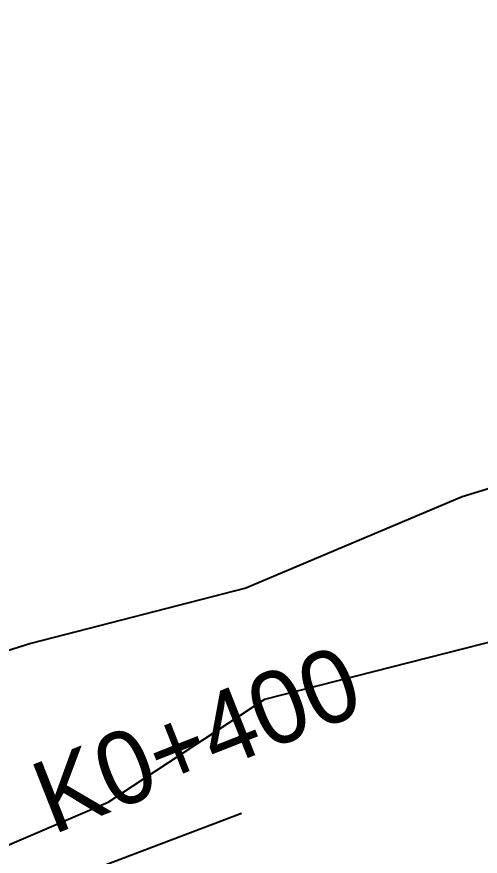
# Model space of a CAD drawing. Header units: metres. Extents: x 5050628 to 5051714, y 2427166 to 2427740.
# Drawn here: x 5051035.22 to 5051047.94, y 2427435.23 to 2427458.28 of the extents above; entities that cross this region are included whole.
import ezdxf
from ezdxf.enums import TextEntityAlignment as Align

# ---------------------------------------------------------------- set-up
doc = ezdxf.new("R2010")
doc.units = ezdxf.units.M
doc.layers.add('ABSCISAS', color=7, linetype='Continuous')
doc.layers.add('ORTOFOTO', color=7, linetype='Continuous')
doc.layers.add('LEVANTAMIENTO', color=253, linetype='Continuous', true_color=0xbebebe)
picture_1 = doc.add_image_def('image1.jpg', size_in_pixel=(6889, 5778))

msp = doc.modelspace()

# ---------------------------------------------------------------- linework, layer by layer
at = {"layer": 'LEVANTAMIENTO'}
for points in [[(5051061.823, 2427449.655), (5051054.537, 2427447.267), (5051047.445, 2427445.094), (5051041.507, 2427442.591), (5051035.604, 2427441.072), (5051030.519, 2427439.473), (5051027.104, 2427442.206), (5051023.422, 2427451.187), (5051020.537, 2427457.452), (5051022.761, 2427460.183), (5051024.955, 2427462.399), (5051027.292, 2427464.17), (5051030.158, 2427465.922), (5051033.017, 2427467.156), (5051036.651, 2427468.208), (5051041.029, 2427469.393), (5051045.783, 2427470.739), (5051054.111, 2427471.684), (5051061.192, 2427475.517), (5051071.073, 2427480.044)], [(5051072.565, 2427411.619), (5051064.377, 2427412.295), (5051056.399, 2427412.255), (5051050.407, 2427411.614), (5051045.013, 2427411.483), (5051040.067, 2427412.924), (5051036.134, 2427416.197), (5051033.131, 2427421.517), (5051031.19, 2427427.492), (5051030.159, 2427432.075), (5051032.236, 2427434.365), (5051037.729, 2427436.716), (5051042.034, 2427439.545), (5051049.008, 2427441.32), (5051055.261, 2427443.456), (5051063.097, 2427445.906)], [(5051047.453, 2427422.575), (5051036.219, 2427420.434), (5051033.757, 2427427.21), (5051031.529, 2427432.681), (5051041.388, 2427436.412)]]:
    msp.add_lwpolyline(points, dxfattribs=at)

# ---------------------------------------------------------------- texts
at = {"layer": 'ABSCISAS'}
msp.add_text('K0+400', height=2, rotation=21.5276, dxfattribs=at).set_placement((5051035.834, 2427436.743), align=Align.MIDDLE_LEFT)

# ---------------------------------------------------------------- pictures from other files: only their frames are drawn
at = {"layer": 'ORTOFOTO'}
image = msp.add_image(picture_1, insert=(5050758.889, 2427166.467), size_in_units=(683.85, 573.565), dxfattribs=at)
image.dxf.flags = 11

doc.saveas('drawing.dxf')
